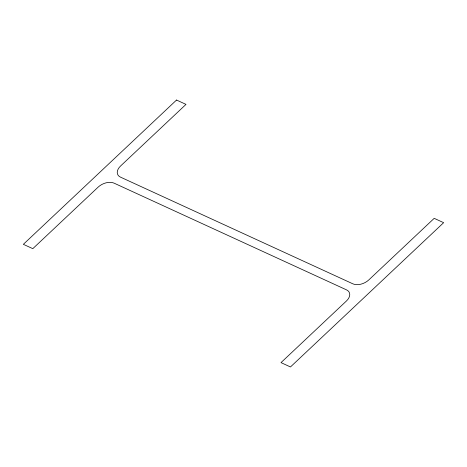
<?xml version="1.0" encoding="UTF-8"?>
<svg xmlns="http://www.w3.org/2000/svg" width="467" height="467" viewBox="0 0 467 467"><rect width="100%" height="100%" fill="white"/><g stroke="black" fill="none" stroke-linecap="round" stroke-linejoin="round"><path stroke-width="0.7" d="M176.538 100.043L23.35 244.323L32.807 248.66L98.21 187.063A11.838 7.449 -24.2 0 1 114.082 183.152L346.526 289.873A11.838 7.449 -24.2 0 1 346.415 301.017L281.006 362.614L290.462 366.957L443.65 222.677L434.193 218.34L368.79 279.937A11.838 7.449 -24.2 0 1 352.918 283.848L120.474 177.127A11.838 7.449 -24.2 0 1 120.585 165.983L185.994 104.386L176.538 100.043"/></g></svg>
